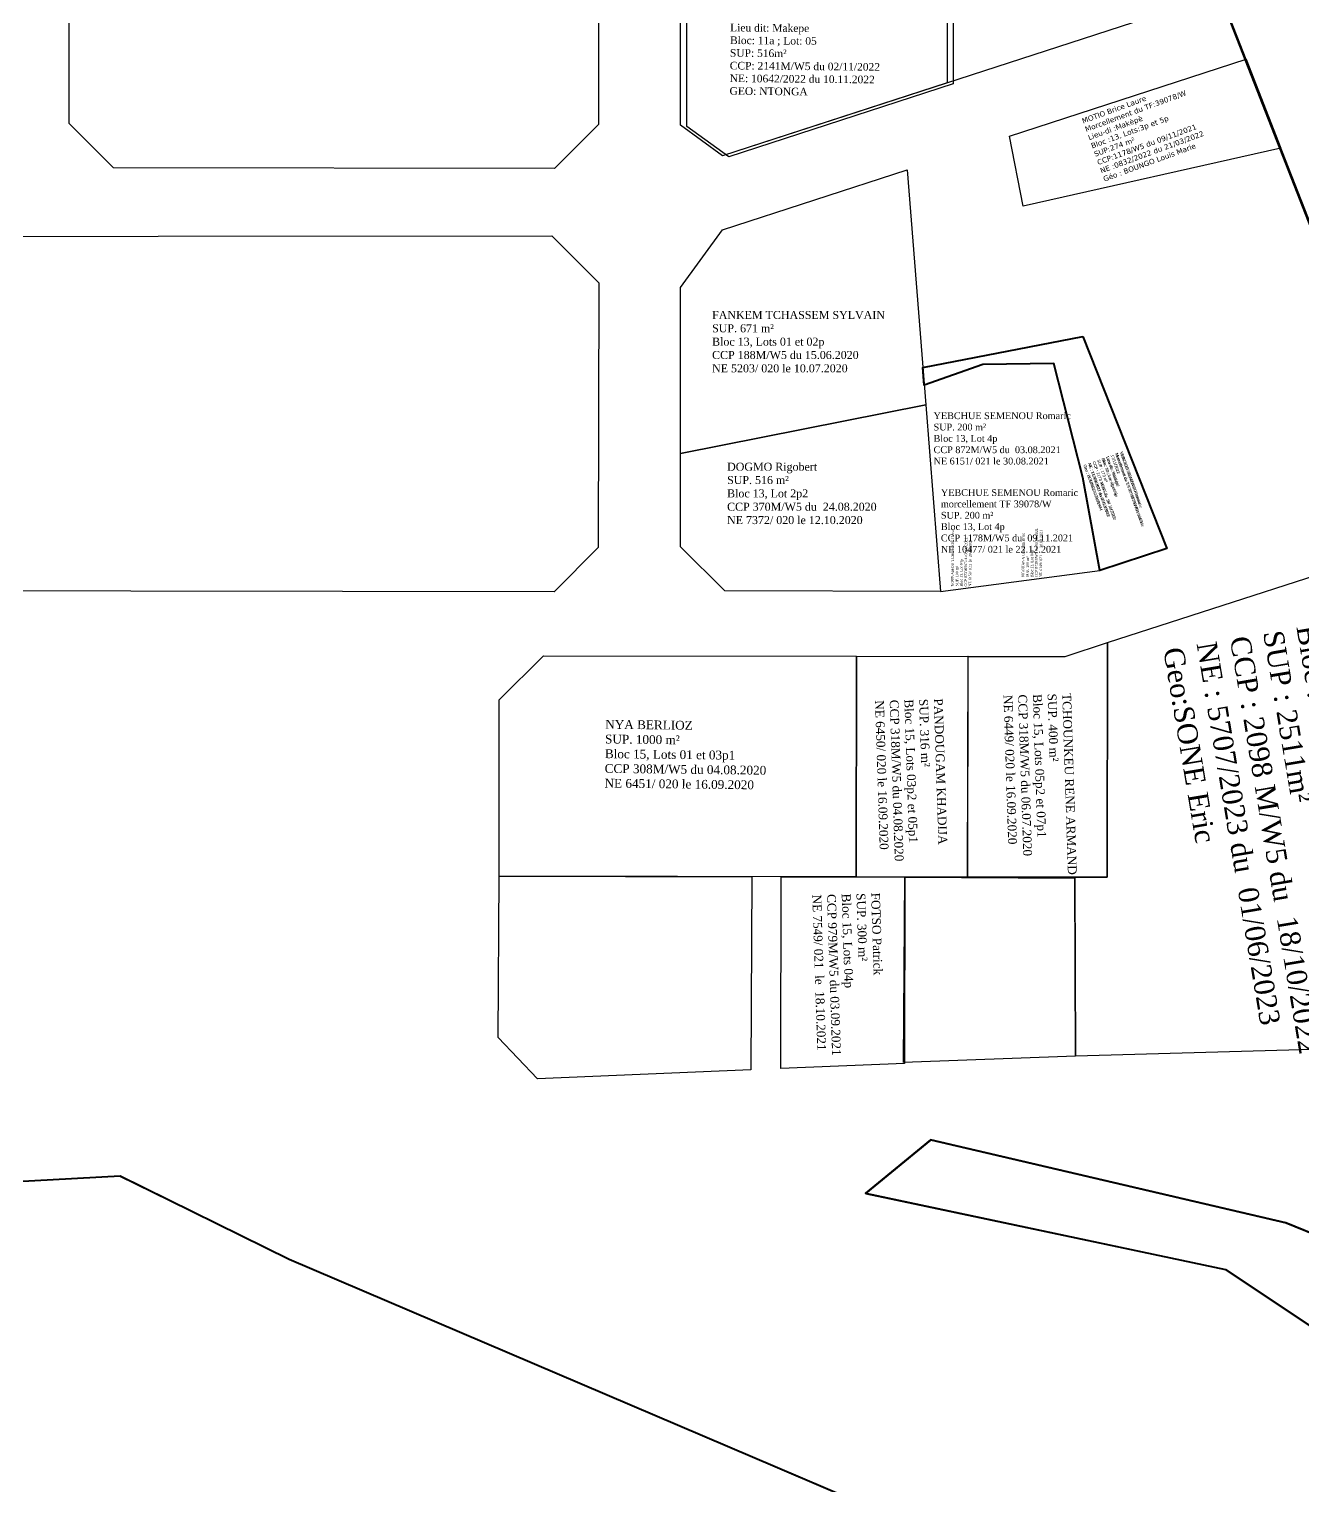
# Model space of a CAD drawing. Header units: millimetres. Extents: x 579832 to 917290, y 449831 to 1452191.
# Drawn here: x 581675.6 to 581820, y 450267.7 to 450432.8 of the extents above; entities that cross this region are included whole.
import ezdxf

# ---------------------------------------------------------------- set-up
doc = ezdxf.new("R2010")
doc.units = ezdxf.units.MM
doc.header["$LTSCALE"] = 10
for name, color, linetype in [('end maj 26 02 2021', 7, 'Continuous'), ('MAJ OCT 2021', 7, 'Continuous'), ('MAJ SEP 2021', 7, 'Continuous')]:
    doc.layers.add(name, color=color, linetype=linetype)
doc.layers.add('MAJ APRES LE 13.01.2023', color=222, linetype='Continuous', lineweight=30)
doc.styles.add('Times 1.0', font='times.ttf', dxfattribs={"width": 0.99, "height": 1})

msp = doc.modelspace()

# ---------------------------------------------------------------- linework, layer by layer
at = {"color": 2, "flags": 128}
msp.add_lwpolyline([(581779.67, 450439.33), (581779.67, 450426.72), (581754.21, 450418.44), (581749.46, 450421.89), (581749.46, 450439.23)], close=True, dxfattribs=at)
at = {"flags": 128}
for points in [[(581780.38, 450439.21), (581780.38, 450426.59), (581754.92, 450418.31), (581750.16, 450421.77), (581750.16, 450439.1)], [(581795.05, 450397.95), (581804.6, 450373.93), (581797, 450371.43), (581795.06, 450381.99), (581791.79, 450394.89), (581783.73, 450394.79), (581777.07, 450392.45), (581776.92, 450394.44)]]:
    msp.add_lwpolyline(points, close=True, dxfattribs=at)
at = {"color": 5, "flags": 128}
for points in [[(581813.57, 450429.4), (581817.53, 450419.3), (581788.29, 450412.73), (581786.76, 450420.66)], [(581813.57, 450429.4), (581817.53, 450419.3), (581788.29, 450412.73), (581786.76, 450420.66)], [(581728.87, 450336.77), (581757.55, 450336.72), (581757.44, 450314.83), (581733.22, 450313.8), (581728.78, 450318.49)]]:
    msp.add_lwpolyline(points, close=True, dxfattribs=at)
at = {"color": 6, "lineweight": 40, "flags": 128}
msp.add_lwpolyline([(581795.05, 450397.95), (581804.6, 450373.93), (581797, 450371.43), (581795.06, 450381.99), (581791.79, 450394.89), (581783.73, 450394.79), (581777.07, 450392.45), (581776.92, 450394.44)], close=True, dxfattribs=at)
at = {"layer": 'end maj 26 02 2021', "color": 3, "linetype": 'ByBlock', "lineweight": 40, "ltscale": 0.0014, "flags": 128}
for points in [[(581451.29, 451043.33), (581524.63, 450916.41), (581561.06, 450781.23), (581632.4, 450726.36), (581952.28, 450717.61), (581922.59, 450679.11), (581825.03, 450675.04), (581805.99, 450548.93), (581767.85, 450536.53), (581767.85, 450536.53), (581776.52, 450523.88), (581841.1, 450358.67), (581846.01, 450310.24), (581846.01, 450310.24), (581902.02, 450292.69), (581973.62, 450270.27)], [(581967.73, 450181.32), (581705.09, 450293.35), (581685.9, 450302.78), (581630.64, 450299.77), (581594.74, 450389.15), (581574.47, 450426.87), (581514.42, 450777.63), (581492.15, 450842.13), (581513.07, 450890.1), (581513.13, 450890.08), (581510.27, 450917.01), (581436.81, 451028.2)], [(581972.49, 450253.28), (581916.21, 450274.92), (581891.3, 450267.7), (581818.08, 450297.48), (581777.79, 450306.91), (581770.41, 450300.85), (581811.23, 450292.22), (581832.93, 450277.77), (581851.14, 450275.36), (581874.44, 450265.2), (581890.24, 450253.7), (581915.15, 450260.92), (581971.55, 450239.23)]]:
    msp.add_lwpolyline(points, dxfattribs=at)
at = {"layer": 'end maj 26 02 2021', "color": 1, "linetype": 'ByBlock', "lineweight": -3, "ltscale": 0.0014, "flags": 128}
for points in [[(581451.29, 451043.33), (581524.63, 450916.41), (581561.06, 450781.23), (581632.4, 450726.36), (581952.28, 450717.61), (581922.59, 450679.11), (581825.03, 450675.04), (581805.99, 450548.93), (581767.85, 450536.53), (581767.85, 450536.53), (581776.52, 450523.88), (581841.1, 450358.67), (581846.01, 450310.24), (581846.01, 450310.24), (581902.02, 450292.69), (581973.62, 450270.27)], [(581451.29, 451043.33), (581524.63, 450916.41), (581561.06, 450781.23), (581632.4, 450726.36), (581952.28, 450717.61), (581922.59, 450679.11), (581825.03, 450675.04), (581805.99, 450548.93), (581767.85, 450536.53), (581767.85, 450536.53), (581776.52, 450523.88), (581841.1, 450358.67), (581846.01, 450310.24), (581846.01, 450310.24), (581902.02, 450292.69), (581973.62, 450270.27)], [(581967.73, 450181.32), (581705.09, 450293.35), (581685.9, 450302.78), (581630.64, 450299.77), (581594.74, 450389.15), (581574.47, 450426.87), (581514.42, 450777.63), (581492.15, 450842.13), (581513.07, 450890.1), (581513.13, 450890.08), (581510.27, 450917.01), (581436.81, 451028.2)], [(581967.73, 450181.32), (581705.09, 450293.35), (581685.9, 450302.78), (581630.64, 450299.77), (581594.74, 450389.15), (581574.47, 450426.87), (581514.42, 450777.63), (581492.15, 450842.13), (581513.07, 450890.1), (581513.13, 450890.08), (581510.27, 450917.01), (581436.81, 451028.2)], [(581924.5, 450199.59), (581705.08, 450293.35), (581685.81, 450302.77), (581630.68, 450299.7), (581594.78, 450389.09), (581574.51, 450426.83), (581514.47, 450777.56)], [(581924.5, 450199.59), (581705.08, 450293.35), (581685.81, 450302.77), (581630.68, 450299.7), (581594.78, 450389.09), (581574.51, 450426.83), (581514.47, 450777.56)], [(581825.08, 450674.97), (581806.04, 450548.86), (581767.9, 450536.46), (581776.56, 450523.81), (581841.09, 450359.12), (581846.06, 450310.17), (581902.14, 450292.82), (581891.34, 450267.64), (581818.13, 450297.41), (581777.84, 450306.84), (581770.45, 450300.79), (581811.28, 450292.15), (581832.97, 450277.71), (581851.18, 450275.3), (581874.48, 450265.13), (581890.28, 450253.63), (581915.19, 450260.85), (581939.36, 450251.56)], [(581825.08, 450674.97), (581806.04, 450548.86), (581767.9, 450536.46), (581776.56, 450523.81), (581841.09, 450359.12), (581846.06, 450310.17), (581902.14, 450292.82), (581891.34, 450267.64), (581818.13, 450297.41), (581777.84, 450306.84), (581770.45, 450300.79), (581811.28, 450292.15), (581832.97, 450277.71), (581851.18, 450275.3), (581874.48, 450265.13), (581890.28, 450253.63), (581915.19, 450260.85), (581939.36, 450251.56)], [(581972.49, 450253.28), (581916.21, 450274.92), (581891.3, 450267.7), (581818.08, 450297.48), (581777.79, 450306.91), (581770.41, 450300.85), (581811.23, 450292.22), (581832.93, 450277.77), (581851.14, 450275.36), (581874.44, 450265.2), (581890.24, 450253.7), (581915.15, 450260.92), (581971.55, 450239.23)], [(581972.49, 450253.28), (581916.21, 450274.92), (581891.3, 450267.7), (581818.08, 450297.48), (581777.79, 450306.91), (581770.41, 450300.85), (581811.23, 450292.22), (581832.93, 450277.77), (581851.14, 450275.36), (581874.44, 450265.2), (581890.24, 450253.7), (581915.15, 450260.92), (581971.55, 450239.23)]]:
    msp.add_lwpolyline(points, dxfattribs=at)
at = {"layer": 'end maj 26 02 2021', "color": 150, "lineweight": -3, "flags": 128}
for points in [[(581685.15, 450537.08), (581735.15, 450537), (581740.15, 450531.99), (581740.15, 450421.99), (581735.15, 450417), (581685.15, 450417.08), (581680.15, 450422.09), (581680.15, 450532.09)], [(581685.15, 450537.08), (581735.15, 450537), (581740.15, 450531.99), (581740.15, 450421.99), (581735.15, 450417), (581685.15, 450417.08), (581680.15, 450422.09), (581680.15, 450532.09)], [(581685.15, 450537.08), (581735.15, 450537), (581740.15, 450531.99), (581740.15, 450421.99), (581735.15, 450417), (581685.15, 450417.08), (581680.15, 450422.09), (581680.15, 450532.09)], [(581685.15, 450537.08), (581735.15, 450537), (581740.15, 450531.99), (581740.15, 450421.99), (581735.15, 450417), (581685.15, 450417.08), (581680.15, 450422.09), (581680.15, 450532.09)], [(581734.85, 450409.37), (581740.17, 450404.03), (581740.13, 450374.03), (581735.12, 450369.03), (581615.09, 450369.2), (581609.73, 450373.98), (581603.95, 450388.65), (581595.74, 450404.16), (581600.91, 450409.24)], [(581734.85, 450409.37), (581740.17, 450404.03), (581740.13, 450374.03), (581735.12, 450369.03), (581615.09, 450369.2), (581609.73, 450373.98), (581603.95, 450388.65), (581595.74, 450404.16), (581600.91, 450409.24)], [(581777.25, 450390.22), (581778.94, 450369.07), (581754.46, 450369.11), (581749.46, 450374.12), (581749.46, 450384.7)], [(581777.25, 450390.22), (581778.94, 450369.07), (581754.46, 450369.11), (581749.46, 450374.12), (581749.46, 450384.7)]]:
    msp.add_lwpolyline(points, close=True, dxfattribs=at)
at = {"layer": 'end maj 26 02 2021', "color": 150, "linetype": 'ByBlock', "lineweight": -3, "ltscale": 0.0014, "flags": 128}
for points in [[(581792.35, 450483.42), (581810.58, 450436.77), (581754.21, 450418.44), (581749.46, 450421.89), (581749.46, 450477.75), (581754.46, 450482.76), (581790.71, 450482.89)], [(581775.13, 450416.84), (581777.25, 450390.22), (581749.46, 450384.7), (581749.46, 450403.49), (581754.21, 450410.04)], [(581775.13, 450416.84), (581777.25, 450390.22), (581749.46, 450384.7), (581749.46, 450403.49), (581754.21, 450410.04)], [(581797.86, 450363.27), (581797.83, 450336.66), (581782, 450336.69), (581782.05, 450361.69), (581782.03, 450361.69), (581793.07, 450361.67)], [(581797.86, 450363.27), (581797.83, 450336.66), (581782, 450336.69), (581782.05, 450361.69), (581782.03, 450361.69), (581793.07, 450361.67)], [(581733.9, 450361.76), (581769.4, 450361.71), (581769.36, 450336.7), (581728.87, 450336.77), (581728.89, 450356.77)], [(581733.9, 450361.76), (581769.4, 450361.71), (581769.36, 450336.7), (581728.87, 450336.77), (581728.89, 450356.77)], [(581769.4, 450361.71), (581782.03, 450361.69), (581782, 450336.68), (581769.36, 450336.7)], [(581769.4, 450361.71), (581782.03, 450361.69), (581782, 450336.68), (581769.36, 450336.7)]]:
    msp.add_lwpolyline(points, close=True, dxfattribs=at)
at = {"layer": 'end maj 26 02 2021', "color": 150, "lineweight": -3, "flags": 128}
msp.add_lwpolyline([(581734.85, 450409.37), (581740.17, 450404.03), (581740.13, 450374.03)], dxfattribs=at)
msp.add_lwpolyline([(581734.85, 450409.37), (581740.17, 450404.03), (581740.13, 450374.03)], dxfattribs=at)
at = {"layer": 'MAJ APRES LE 13.01.2023', "flags": 128}
msp.add_lwpolyline([(581834.65, 450375.13), (581841.09, 450359.12), (581845.28, 450317.83), (581794.24, 450316.37), (581794.17, 450336.66), (581797.83, 450336.66), (581797.86, 450363.27)], close=True, dxfattribs=at)
at = {"layer": 'MAJ OCT 2021', "lineweight": -3, "flags": 128}
msp.add_lwpolyline([(581778.94, 450369.07), (581797, 450371.43)], dxfattribs=at)
msp.add_lwpolyline([(581760.87, 450336.72), (581774.87, 450336.69), (581774.84, 450315.57), (581760.84, 450314.98)], close=True, dxfattribs=at)
msp.add_lwpolyline([(581760.87, 450336.72), (581774.87, 450336.69), (581774.84, 450315.57), (581760.84, 450314.98)], close=True, dxfattribs=at)
at = {"layer": 'MAJ SEP 2021', "lineweight": -3, "flags": 128}
msp.add_lwpolyline([(581774.87, 450336.69), (581794.17, 450336.55), (581794.24, 450316.37), (581774.72, 450315.65)], close=True, dxfattribs=at)
msp.add_lwpolyline([(581774.87, 450336.69), (581794.17, 450336.55), (581794.24, 450316.37), (581774.72, 450315.65)], close=True, dxfattribs=at)

# ---------------------------------------------------------------- texts
at = {"attachment_point": 1}
for s, insert, char_height, width, rotation in [('\\A1;{\\fTimes New Roman|b0|i0|c0|p18;SELAMO NGAH Julius\\P\\C1;Morcellement du TF n° 39078/W\\C256;       \\PLieu dit: Makepe \\PBloc: 11a ; Lot: 05                                                       \\PSUP: 516m²                                                  \\PCCP: 2141M/W5 du 02/11/2022             \\PNE: 10642/2022 du 10.11.2022                          \\P\\C1;GEO: NTONGA}', (581755.11, 450436.28), 0.8619, 25.1764, 359.4574), ('\\A1;{\\fVerdana|b0|i0|c0|p34;MOTIO Brice Laure\\P\\C1;Morcellement du TF:39078/W\\PLieu-di :Makèpè\\C256;\\PBloc :13, Lots:3p et 5p \\PSUP:274 m²\\PCCP:1178/W5 du 09/11/2021 \\PNE :0832/2022 du 21/03/2022 \\P\\C1;Géo : BOUNGO Louis Marie}', (581794.89, 450422.64), 0.6, 26.9037, 20.1042), ('\\A1;{\\fVerdana|b0|i0|c0|p34;MOTIO Brice Laure\\P\\C1;Morcellement du TF:39078/W\\PLieu-di :Makèpè\\C256;\\PBloc :13, Lots:3p et 5p \\PSUP:274 m²\\PCCP:1178/W5 du 09/11/2021 \\PNE :0832/2022 du 21/03/2022 \\P\\C1;Géo : BOUNGO Louis Marie}', (581794.89, 450422.64), 0.6, 26.9037, 20.1042)]:
    msp.add_mtext(s, dxfattribs=dict(at, insert=insert, char_height=char_height, width=width, rotation=rotation))
at = {"color": 3, "insert": (581799.55, 450384.98), "char_height": 0.3281, "width": 8.987, "attachment_point": 1, "rotation": 289.9504}
for s in ['{\\fTimes New Roman|b0|i0|c0|p18;YEBCHUE SEMENOU Romaric \\P\\C1;Morcellement du T.F N°39078/WB établi le 17/11/2022 \\P\\C256;Lieu-dit : Maképé\\PBloc: 13 ; Lot: 4p et 6p\\PSUP : 173 m²\\PCCP : 2173 M/W5 du  16/ 11/2022\\PNE : 11269/2022 du 07/12/2022\\P\\C1;Geo : BOUNGO LOUIS M}', '{\\C7;YEBCHUE SEMENOU Romaric \\P\\C1;Morcellement du T.F N°39078/WB établi le 17/11/2022 \\P\\C256;Lieu-dit : Maképé\\PBloc: 13 ; Lot: 4p et 6p\\PSUP : 173 m²\\PCCP : 2173 M/W5 du  16/ 11/2022\\PNE : 11269/2022 du 07/12/2022\\P\\C1;Geo : BOUNGO LOUIS M}']:
    msp.add_mtext(s, dxfattribs=at)
at = {"layer": 'end maj 26 02 2021', "color": 150, "linetype": 'ByBlock', "lineweight": -3, "ltscale": 0.0014, "attachment_point": 1, "style": 'Times 1.0'}
for s, insert, char_height, width in [('{\\fTimes New Roman|b0|i0|c186|p18;\\C256;FANKEM TCHASSEM SYLVAIN\\PSUP. \\fTimes New Roman|b0|i0|c0|p18;671\\fTimes New Roman|b0|i0|c186|p18; m²\\PBloc \\fTimes New Roman|b0|i0|c0|p18;13, Lots 01 et 02p\\P\\fTimes New Roman|b0|i0|c186|p18;CCP 18\\fTimes New Roman|b0|i0|c0|p18;8\\fTimes New Roman|b0|i0|c186|p18;M/W5 du 15.06.2020\\PNE 5\\fTimes New Roman|b0|i0|c0|p18;203\\fTimes New Roman|b0|i0|c186|p18;/ 020 le 10.07.2020}', (581753.03, 450400.85), 0.9072, 42.1012), ('{\\fTimes New Roman|b0|i0|c186|p18;\\C256;FANKEM TCHASSEM SYLVAIN\\PSUP. \\fTimes New Roman|b0|i0|c0|p18;671\\fTimes New Roman|b0|i0|c186|p18; m²\\PBloc \\fTimes New Roman|b0|i0|c0|p18;13, Lots 01 et 02p\\P\\fTimes New Roman|b0|i0|c186|p18;CCP 18\\fTimes New Roman|b0|i0|c0|p18;8\\fTimes New Roman|b0|i0|c186|p18;M/W5 du 15.06.2020\\PNE 5\\fTimes New Roman|b0|i0|c0|p18;203\\fTimes New Roman|b0|i0|c186|p18;/ 020 le 10.07.2020}', (581753.03, 450400.85), 0.9072, 42.1012), ('{\\C256;YEBCHUE SEMENOU Romaric \\P\\fTimes New Roman|b0|i0|c186|p18;SUP. \\fTimes New Roman|b0|i0|c0|p18;200\\fTimes New Roman|b0|i0|c186|p18; m²\\PBloc \\fTimes New Roman|b0|i0|c0|p18;13, Lot 4p\\P\\fTimes New Roman|b0|i0|c186|p18;CCP \\fTimes New Roman|b0|i0|c0|p18;872\\fTimes New Roman|b0|i0|c186|p18;M/W5 du \\fTimes New Roman|b0|i0|c0|p18; 03.08.2021\\fTimes New Roman|b0|i0|c186|p18;\\PNE \\fTimes New Roman|b0|i0|c0|p18;6151\\fTimes New Roman|b0|i0|c186|p18;/ 02\\fTimes New Roman|b0|i0|c0|p18;1\\fTimes New Roman|b0|i0|c186|p18; le \\fTimes New Roman|b0|i0|c0|p18;30.08.2021}', (581778.14, 450389.36), 0.77112, 35.786), ('{\\C256;YEBCHUE SEMENOU Romaric \\P\\fTimes New Roman|b0|i0|c186|p18;SUP. \\fTimes New Roman|b0|i0|c0|p18;200\\fTimes New Roman|b0|i0|c186|p18; m²\\PBloc \\fTimes New Roman|b0|i0|c0|p18;13, Lot 4p\\P\\fTimes New Roman|b0|i0|c186|p18;CCP \\fTimes New Roman|b0|i0|c0|p18;872\\fTimes New Roman|b0|i0|c186|p18;M/W5 du \\fTimes New Roman|b0|i0|c0|p18; 03.08.2021\\fTimes New Roman|b0|i0|c186|p18;\\PNE \\fTimes New Roman|b0|i0|c0|p18;6151\\fTimes New Roman|b0|i0|c186|p18;/ 02\\fTimes New Roman|b0|i0|c0|p18;1\\fTimes New Roman|b0|i0|c186|p18; le \\fTimes New Roman|b0|i0|c0|p18;30.08.2021}', (581778.14, 450389.36), 0.77112, 35.786), ('{\\fTimes New Roman|b0|i0|c186|p18;\\C256;DOGMO Rigobert \\PSUP. \\fTimes New Roman|b0|i0|c0|p18;516\\fTimes New Roman|b0|i0|c186|p18; m²\\PBloc \\fTimes New Roman|b0|i0|c0|p18;13, Lot 2p2\\P\\fTimes New Roman|b0|i0|c186|p18;CCP \\fTimes New Roman|b0|i0|c0|p18;370\\fTimes New Roman|b0|i0|c186|p18;M/W5 du \\fTimes New Roman|b0|i0|c0|p18; 24.08.2020\\fTimes New Roman|b0|i0|c186|p18;\\PNE \\fTimes New Roman|b0|i0|c0|p18;7372\\fTimes New Roman|b0|i0|c186|p18;/ 020 le 1\\fTimes New Roman|b0|i0|c0|p18;2.10\\fTimes New Roman|b0|i0|c186|p18;.2020}', (581754.73, 450383.65), 0.9072, 42.1012), ('{\\fTimes New Roman|b0|i0|c186|p18;\\C256;DOGMO Rigobert \\PSUP. \\fTimes New Roman|b0|i0|c0|p18;516\\fTimes New Roman|b0|i0|c186|p18; m²\\PBloc \\fTimes New Roman|b0|i0|c0|p18;13, Lot 2p2\\P\\fTimes New Roman|b0|i0|c186|p18;CCP \\fTimes New Roman|b0|i0|c0|p18;370\\fTimes New Roman|b0|i0|c186|p18;M/W5 du \\fTimes New Roman|b0|i0|c0|p18; 24.08.2020\\fTimes New Roman|b0|i0|c186|p18;\\PNE \\fTimes New Roman|b0|i0|c0|p18;7372\\fTimes New Roman|b0|i0|c186|p18;/ 020 le 1\\fTimes New Roman|b0|i0|c0|p18;2.10\\fTimes New Roman|b0|i0|c186|p18;.2020}', (581754.73, 450383.65), 0.9072, 42.1012), ('{\\fTimes New Roman|b0|i0|c186|p18;\\C256;YEBCHUE SEMENOU Romaric \\fTimes New Roman|b0|i0|c0|p18;\\P\\C1;morcellement TF 39078/W\\fTimes New Roman|b0|i0|c186|p18;\\P\\C256;SUP. \\fTimes New Roman|b0|i0|c0|p18;200\\fTimes New Roman|b0|i0|c186|p18; m²\\PBloc \\fTimes New Roman|b0|i0|c0|p18;13, Lot 4p\\P\\fTimes New Roman|b0|i0|c186|p18;CCP \\fTimes New Roman|b0|i0|c0|p18;1178\\fTimes New Roman|b0|i0|c186|p18;M/W5 du \\fTimes New Roman|b0|i0|c0|p18; 09.11.2021\\fTimes New Roman|b0|i0|c186|p18;\\PNE \\fTimes New Roman|b0|i0|c0|p18;10477\\fTimes New Roman|b0|i0|c186|p18;/ 02\\fTimes New Roman|b0|i0|c0|p18;1\\fTimes New Roman|b0|i0|c186|p18; le \\fTimes New Roman|b0|i0|c0|p18;22.12.2021}', (581778.97, 450380.65), 0.77112, 35.786), ('{\\fTimes New Roman|b0|i0|c186|p18;\\C256;YEBCHUE SEMENOU Romaric \\fTimes New Roman|b0|i0|c0|p18;\\P\\C1;morcellement TF 39078/W\\fTimes New Roman|b0|i0|c186|p18;\\P\\C256;SUP. \\fTimes New Roman|b0|i0|c0|p18;200\\fTimes New Roman|b0|i0|c186|p18; m²\\PBloc \\fTimes New Roman|b0|i0|c0|p18;13, Lot 4p\\P\\fTimes New Roman|b0|i0|c186|p18;CCP \\fTimes New Roman|b0|i0|c0|p18;1178\\fTimes New Roman|b0|i0|c186|p18;M/W5 du \\fTimes New Roman|b0|i0|c0|p18; 09.11.2021\\fTimes New Roman|b0|i0|c186|p18;\\PNE \\fTimes New Roman|b0|i0|c0|p18;10477\\fTimes New Roman|b0|i0|c186|p18;/ 02\\fTimes New Roman|b0|i0|c0|p18;1\\fTimes New Roman|b0|i0|c186|p18; le \\fTimes New Roman|b0|i0|c0|p18;22.12.2021}', (581778.97, 450380.65), 0.77112, 35.786)]:
    msp.add_mtext(s, dxfattribs=dict(at, insert=insert, char_height=char_height, width=width))
for s, insert, char_height, width, rotation in [('{\\C256;NOUNAMOU TCHOUPOU Hervé \\P\\fTimes New Roman|b0|i0|c186|p18;SUP. \\fTimes New Roman|b0|i0|c0|p18;1\\fTimes New Roman|b0|i0|c186|p18;00 m²\\PBloc 1\\fTimes New Roman|b0|i0|c0|p18;3\\fTimes New Roman|b0|i0|c186|p18;, Lot 0\\fTimes New Roman|b0|i0|c0|p18;4p\\P\\fTimes New Roman|b0|i0|c186|p18;CCP \\fTimes New Roman|b0|i0|c0|p18;872\\fTimes New Roman|b0|i0|c186|p18;M/W5 du \\fTimes New Roman|b0|i0|c0|p18;03.08.2021\\P\\fTimes New Roman|b0|i0|c186|p18;NE \\fTimes New Roman|b0|i0|c0|p18;6150\\fTimes New Roman|b0|i0|c186|p18;/ 02\\fTimes New Roman|b0|i0|c0|p18;1 \\fTimes New Roman|b0|i0|c186|p18; le\\fTimes New Roman|b0|i0|c0|p18; \\fTimes New Roman|b0|i0|c186|p18; \\fTimes New Roman|b0|i0|c0|p18;30.08.2021}', (581780.13, 450369.63), 0.3, 31.7018, 89.6825), ('{\\C256;NOUNAMOU TCHOUPOU Hervé \\P\\fTimes New Roman|b0|i0|c186|p18;SUP. \\fTimes New Roman|b0|i0|c0|p18;1\\fTimes New Roman|b0|i0|c186|p18;00 m²\\PBloc 1\\fTimes New Roman|b0|i0|c0|p18;3\\fTimes New Roman|b0|i0|c186|p18;, Lot 0\\fTimes New Roman|b0|i0|c0|p18;4p\\P\\fTimes New Roman|b0|i0|c186|p18;CCP \\fTimes New Roman|b0|i0|c0|p18;872\\fTimes New Roman|b0|i0|c186|p18;M/W5 du \\fTimes New Roman|b0|i0|c0|p18;03.08.2021\\P\\fTimes New Roman|b0|i0|c186|p18;NE \\fTimes New Roman|b0|i0|c0|p18;6150\\fTimes New Roman|b0|i0|c186|p18;/ 02\\fTimes New Roman|b0|i0|c0|p18;1 \\fTimes New Roman|b0|i0|c186|p18; le\\fTimes New Roman|b0|i0|c0|p18; \\fTimes New Roman|b0|i0|c186|p18; \\fTimes New Roman|b0|i0|c0|p18;30.08.2021}', (581780.13, 450369.63), 0.3, 31.7018, 89.6825), ('{\\C256;NGOUANA Ghislain Brice \\P\\fTimes New Roman|b0|i0|c186|p18;SUP. \\fTimes New Roman|b0|i0|c0|p18;1\\fTimes New Roman|b0|i0|c186|p18;00 m²\\PBloc 1\\fTimes New Roman|b0|i0|c0|p18;3\\fTimes New Roman|b0|i0|c186|p18;, Lot 0\\fTimes New Roman|b0|i0|c0|p18;4p\\P\\fTimes New Roman|b0|i0|c186|p18;CCP \\fTimes New Roman|b0|i0|c0|p18;872\\fTimes New Roman|b0|i0|c186|p18;M/W5 du \\fTimes New Roman|b0|i0|c0|p18;03.08.2021\\P\\fTimes New Roman|b0|i0|c186|p18;NE \\fTimes New Roman|b0|i0|c0|p18;6149\\fTimes New Roman|b0|i0|c186|p18;/ 02\\fTimes New Roman|b0|i0|c0|p18;1 \\fTimes New Roman|b0|i0|c186|p18; le\\fTimes New Roman|b0|i0|c0|p18; \\fTimes New Roman|b0|i0|c186|p18; \\fTimes New Roman|b0|i0|c0|p18;30.08.2021}', (581788.14, 450370.68), 0.3, 31.7018, 89.6825), ('{\\C256;NGOUANA Ghislain Brice \\P\\fTimes New Roman|b0|i0|c186|p18;SUP. \\fTimes New Roman|b0|i0|c0|p18;1\\fTimes New Roman|b0|i0|c186|p18;00 m²\\PBloc 1\\fTimes New Roman|b0|i0|c0|p18;3\\fTimes New Roman|b0|i0|c186|p18;, Lot 0\\fTimes New Roman|b0|i0|c0|p18;4p\\P\\fTimes New Roman|b0|i0|c186|p18;CCP \\fTimes New Roman|b0|i0|c0|p18;872\\fTimes New Roman|b0|i0|c186|p18;M/W5 du \\fTimes New Roman|b0|i0|c0|p18;03.08.2021\\P\\fTimes New Roman|b0|i0|c186|p18;NE \\fTimes New Roman|b0|i0|c0|p18;6149\\fTimes New Roman|b0|i0|c186|p18;/ 02\\fTimes New Roman|b0|i0|c0|p18;1 \\fTimes New Roman|b0|i0|c186|p18; le\\fTimes New Roman|b0|i0|c0|p18; \\fTimes New Roman|b0|i0|c186|p18; \\fTimes New Roman|b0|i0|c0|p18;30.08.2021}', (581788.14, 450370.68), 0.3, 31.7018, 89.6825), ('{\\C256;PANDOUGAM KHADIJA\\PSUP. 316 m²\\PBloc 15, Lots 03p2 et 05p1\\PCCP 318M/W5 du 04.08.2020\\PNE 6450/ 020 le 16.09.2020}', (581779.17, 450356.95), 1, 76.09, 271.8154), ('{\\C256;PANDOUGAM KHADIJA\\PSUP. 316 m²\\PBloc 15, Lots 03p2 et 05p1\\PCCP 318M/W5 du 04.08.2020\\PNE 6450/ 020 le 16.09.2020}', (581779.17, 450356.95), 1, 76.09, 271.8154), ('{\\C256;TCHOUNKEU RENE ARMAND\\PSUP. 400 m²\\PBloc 15, Lots 05p2 et 07p1\\PCCP 318M/W5 du 06.07.2020\\PNE 6449/ 020 le 16.09.2020}', (581793.73, 450357.55), 1, 76.09, 271.8154), ('{\\C256;TCHOUNKEU RENE ARMAND\\PSUP. 400 m²\\PBloc 15, Lots 05p2 et 07p1\\PCCP 318M/W5 du 06.07.2020\\PNE 6449/ 020 le 16.09.2020}', (581793.73, 450357.55), 1, 76.09, 271.8154), ('{\\C256;NYA BERLIOZ\\PSUP. 1000 m²\\PBloc 15, Lots 01 et 03p1\\PCCP 308M/W5 du 04.08.2020\\PNE 6451/ 020 le 16.09.2020}', (581740.92, 450354.5), 1, 76.09, 359.3221), ('{\\C256;NYA BERLIOZ\\PSUP. 1000 m²\\PBloc 15, Lots 01 et 03p1\\PCCP 308M/W5 du 04.08.2020\\PNE 6451/ 020 le 16.09.2020}', (581740.92, 450354.5), 1, 76.09, 359.3221)]:
    msp.add_mtext(s, dxfattribs=dict(at, insert=insert, char_height=char_height, width=width, rotation=rotation))
at = {"layer": 'MAJ APRES LE 13.01.2023', "insert": (581832.85, 450367.32), "char_height": 2.2949, "width": 49.2639, "attachment_point": 1, "rotation": 279.5269}
msp.add_mtext('{\\fTimes New Roman|b0|i0|c0|p18;\\C7;NGUECHUE TOWO Ivon Berthelot\\C3;\\P\\C1;Morcellement du T.F N°39078/W     \\P\\C256;Lieu-dit :Makepe Saint-Tropez\\PBloc : 15 ; Lot : 6p,7p,8,9 et 10\\PSUP : 2511m²\\PCCP : 2098 M/W5 du  18/10/2022\\PNE : 5707/2023 du  01/06/2023\\P\\C1;Geo:SONE Eric}', dxfattribs=at)
at = {"layer": 'MAJ OCT 2021', "color": 150, "linetype": 'ByBlock', "lineweight": -3, "ltscale": 0.0014, "insert": (581772.06, 450334.93), "char_height": 1, "width": 76.09, "attachment_point": 1, "rotation": 271.8154, "style": 'Times 1.0'}
msp.add_mtext('{\\C256;FOTSO Patrick \\PSUP. 300 m²\\PBloc 15, Lots 04p\\PCCP 979M/W5 du 03.09.2021\\PNE 7549/ 021  le  18.10.2021}', dxfattribs=at)
msp.add_mtext('{\\C256;FOTSO Patrick \\PSUP. 300 m²\\PBloc 15, Lots 04p\\PCCP 979M/W5 du 03.09.2021\\PNE 7549/ 021  le  18.10.2021}', dxfattribs=at)

doc.saveas('drawing.dxf')
